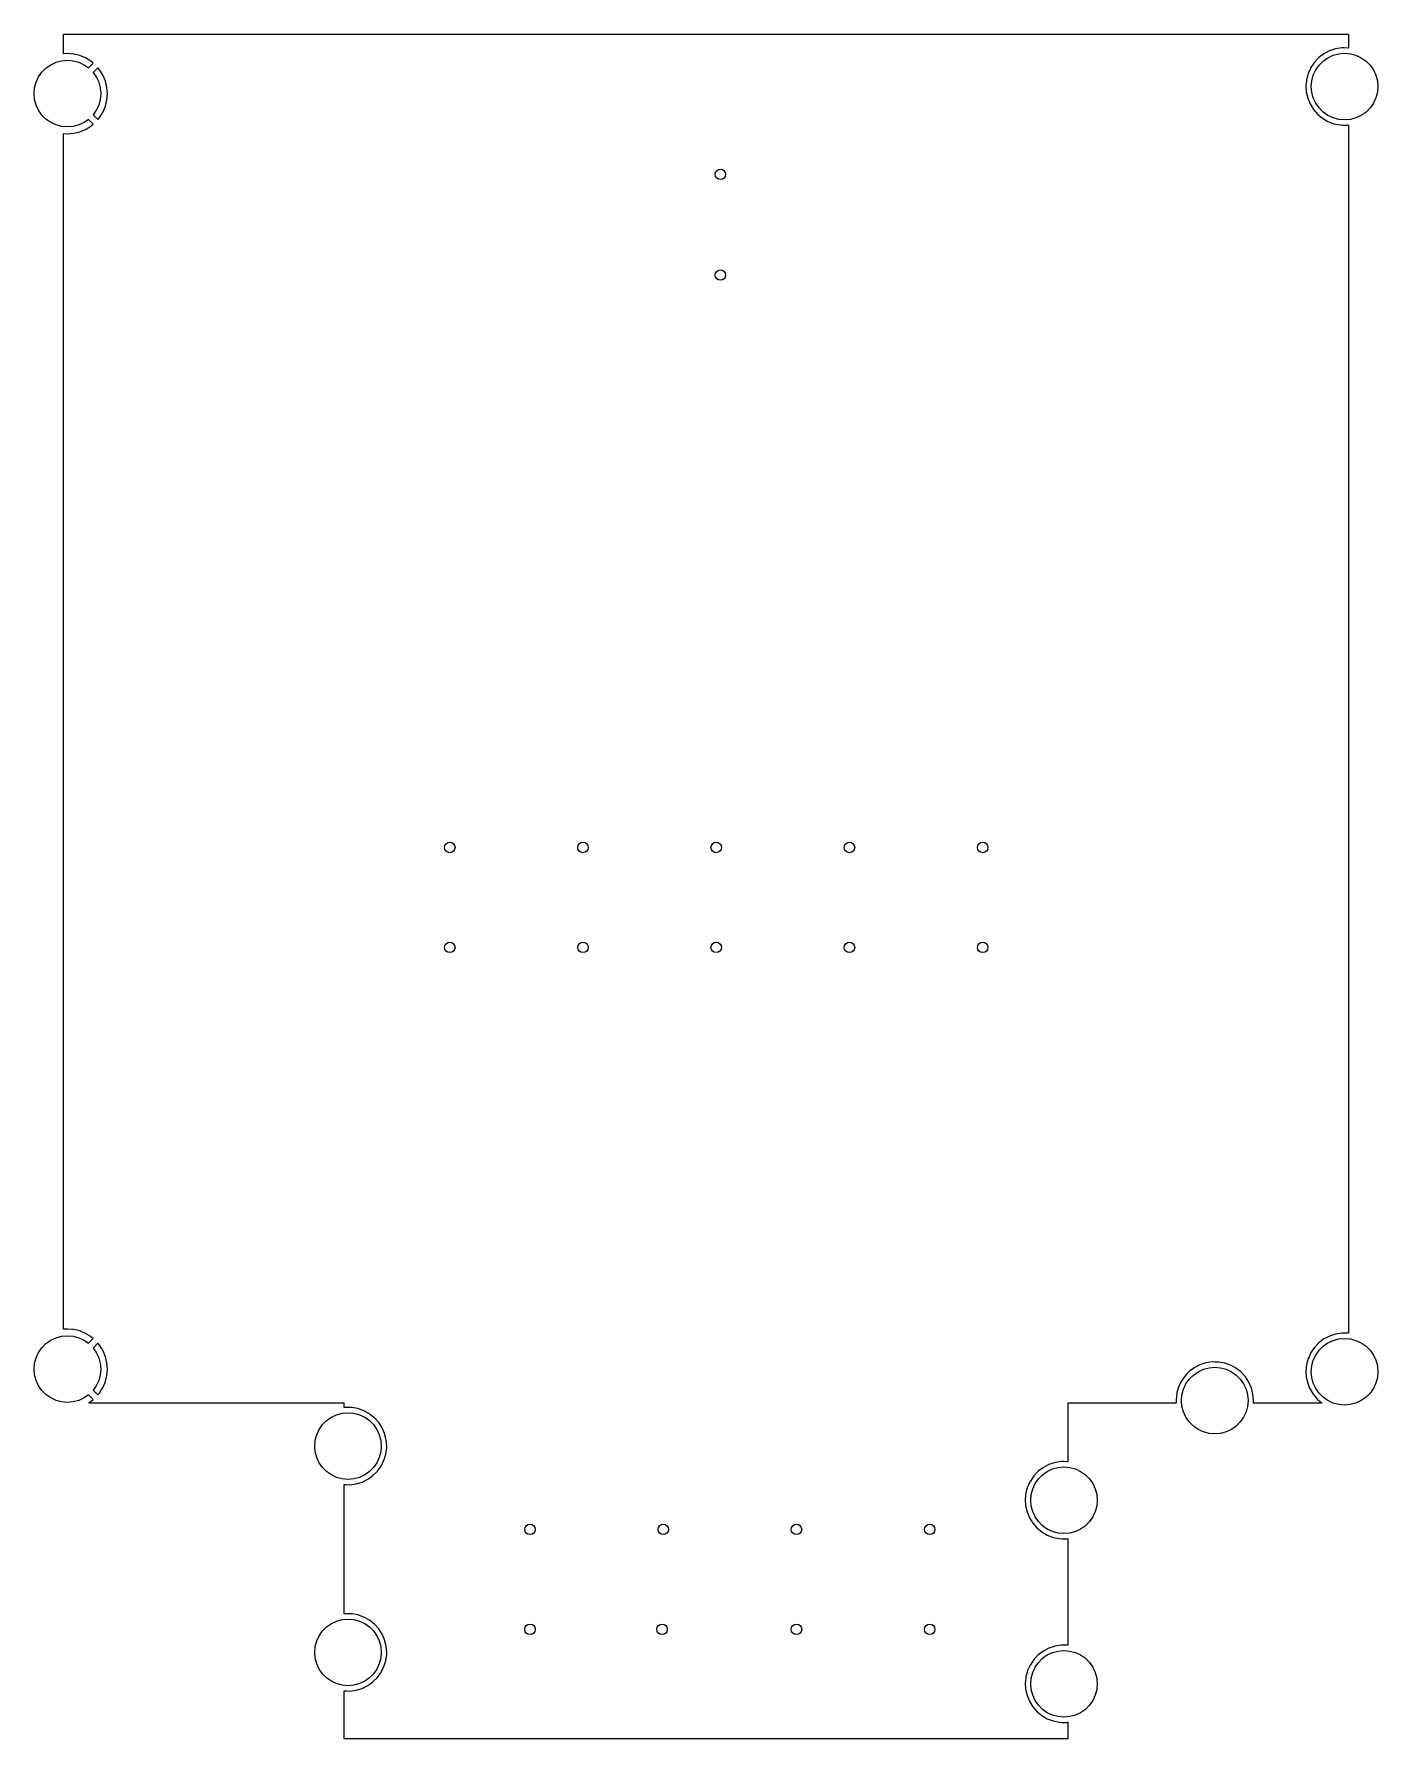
# Model space of a CAD drawing. Extents: x 4.69 to 7.71, y -8.34 to 1.26.
# Drawn here: x 5.688 to 7.706, y -8.344 to -5.785 of the extents above.
import ezdxf

# ---------------------------------------------------------------- set-up
doc = ezdxf.new("R2010")
doc.units = 0
doc.header["$MEASUREMENT"] = 0
doc.layers.add('BLACK', color=7, linetype='CONTINUOUS')

msp = doc.modelspace()

# ---------------------------------------------------------------- linework, layer by layer
at = {"layer": 'BLACK', "linetype": 'CONTINUOUS'}
for p, q in [((5.7323, -5.78531), (5.73244, -5.78499)), ((5.7323, -5.81398), (5.7323, -5.78531)), ((5.73244, -5.78499), (5.73276, -5.78485)), ((5.73276, -5.78485), (7.66094, -5.78485)), ((7.64205, -5.80706), (7.633, -5.81002)), ((7.65146, -5.80562), (7.64205, -5.80706)), ((7.65484, -5.80566), (7.65146, -5.80562)), ((7.66093, -5.80574), (7.65484, -5.80566)), ((7.66126, -5.8056), (7.66093, -5.80574)), ((7.66094, -5.78485), (7.66126, -5.78499)), ((7.66126, -5.78499), (7.6614, -5.78531)), ((7.6614, -5.80528), (7.66126, -5.8056)), ((7.6614, -5.78531), (7.6614, -5.80528)), ((5.70605, -5.8359), (5.71319, -5.8309)), ((5.71319, -5.8309), (5.72109, -5.82722)), ((5.72109, -5.82722), (5.72951, -5.82496)), ((5.72951, -5.82496), (5.73819, -5.8242)), ((5.7323, -5.81402), (5.7323, -5.81398)), ((5.73246, -5.81433), (5.7323, -5.81402)), ((5.7328, -5.81444), (5.73246, -5.81433)), ((5.73817, -5.81402), (5.7328, -5.81444)), ((5.73821, -5.81402), (5.73817, -5.81402)), ((5.73819, -5.8242), (5.74687, -5.82496)), ((5.74759, -5.81476), (5.73821, -5.81402)), ((5.74687, -5.82496), (5.75529, -5.82722)), ((5.74762, -5.81476), (5.74759, -5.81476)), ((5.75677, -5.81696), (5.74762, -5.81476)), ((5.75529, -5.82722), (5.76319, -5.8309)), ((5.7568, -5.81697), (5.75677, -5.81696)), ((5.7655, -5.82057), (5.7568, -5.81697)), ((5.76319, -5.8309), (5.76979, -5.83553)), ((5.76553, -5.82059), (5.7655, -5.82057)), ((5.77355, -5.8255), (5.76553, -5.82059)), ((5.76979, -5.83553), (5.77687, -5.82845)), ((5.77358, -5.82552), (5.77355, -5.8255)), ((5.77687, -5.82834), (5.77358, -5.82552)), ((5.77689, -5.82839), (5.77687, -5.82834)), ((5.77687, -5.82845), (5.77689, -5.82839)), ((7.61037, -5.82701), (7.605, -5.83488)), ((7.61603, -5.82109), (7.61037, -5.82701)), ((7.61221, -5.83857), (7.61721, -5.83143)), ((7.61693, -5.82014), (7.61603, -5.82109)), ((7.61694, -5.82013), (7.61693, -5.82014)), ((7.61693, -5.82014), (7.61693, -5.82014)), ((7.62456, -5.81441), (7.61694, -5.82013)), ((7.61721, -5.83143), (7.62337, -5.82527)), ((7.62337, -5.82527), (7.63051, -5.82027)), ((7.633, -5.81002), (7.62456, -5.81441)), ((7.63051, -5.82027), (7.63841, -5.81659)), ((7.63841, -5.81659), (7.64683, -5.81433)), ((7.64683, -5.81433), (7.65551, -5.81357)), ((7.65551, -5.81357), (7.66419, -5.81433)), ((7.66419, -5.81433), (7.67261, -5.81659)), ((7.67261, -5.81659), (7.68051, -5.82027)), ((7.68051, -5.82027), (7.68765, -5.82527)), ((7.68765, -5.82527), (7.69381, -5.83143)), ((7.69381, -5.83143), (7.69881, -5.83857)), ((5.68895, -5.86552), (5.6912, -5.8571)), ((5.6912, -5.8571), (5.69489, -5.8492)), ((5.69489, -5.8492), (5.69989, -5.84206)), ((5.69989, -5.84206), (5.70605, -5.8359)), ((5.78395, -5.83551), (5.77687, -5.8426)), ((5.77687, -5.8426), (5.78149, -5.8492)), ((5.78149, -5.8492), (5.78517, -5.8571)), ((5.784, -5.8355), (5.78395, -5.83551)), ((5.78406, -5.83553), (5.784, -5.8355)), ((5.78687, -5.83881), (5.78406, -5.83553)), ((5.78517, -5.8571), (5.78743, -5.86552)), ((5.78689, -5.83884), (5.78687, -5.83881)), ((5.79181, -5.84686), (5.78689, -5.83884)), ((5.79182, -5.84689), (5.79181, -5.84686)), ((5.79542, -5.85559), (5.79182, -5.84689)), ((5.79543, -5.85562), (5.79542, -5.85559)), ((5.79763, -5.86477), (5.79543, -5.85562)), ((7.59814, -5.85559), (7.59744, -5.86215)), ((7.59845, -5.8527), (7.59814, -5.85559)), ((7.59866, -5.85191), (7.59845, -5.85269)), ((7.59845, -5.85269), (7.59845, -5.8527)), ((7.59845, -5.8527), (7.59845, -5.8527)), ((7.60099, -5.84353), (7.59866, -5.85191)), ((7.60317, -5.83881), (7.60099, -5.84351)), ((7.60099, -5.84351), (7.60099, -5.84353)), ((7.60099, -5.84353), (7.60099, -5.84353)), ((7.60499, -5.83489), (7.60317, -5.83881)), ((7.605, -5.83488), (7.60499, -5.83489)), ((7.60499, -5.83489), (7.60499, -5.83489)), ((7.60551, -5.86357), (7.60627, -5.85489)), ((7.60627, -5.85489), (7.60853, -5.84647)), ((7.60853, -5.84647), (7.61221, -5.83857)), ((7.69881, -5.83857), (7.7025, -5.84647)), ((7.7025, -5.84647), (7.70475, -5.85489)), ((7.70475, -5.85489), (7.70551, -5.86357)), ((5.68819, -5.8742), (5.68895, -5.86552)), ((5.68895, -5.88288), (5.68819, -5.8742)), ((5.6912, -5.8913), (5.68895, -5.88288)), ((5.78743, -5.88288), (5.78517, -5.8913)), ((5.78743, -5.86552), (5.78819, -5.8742)), ((5.78819, -5.8742), (5.78743, -5.88288)), ((5.79543, -5.89278), (5.79763, -5.88363)), ((5.79763, -5.8648), (5.79763, -5.86477)), ((5.79837, -5.87418), (5.79763, -5.8648)), ((5.79763, -5.8836), (5.79837, -5.87422)), ((5.79763, -5.88363), (5.79763, -5.8836)), ((5.79837, -5.87422), (5.79837, -5.87418)), ((7.59744, -5.86215), (7.59799, -5.87166)), ((7.59799, -5.87166), (7.60008, -5.88094)), ((7.60008, -5.88094), (7.60366, -5.88976)), ((7.60627, -5.87225), (7.60551, -5.86357)), ((7.60853, -5.88067), (7.60627, -5.87225)), ((7.61221, -5.88857), (7.60853, -5.88067)), ((7.7025, -5.88067), (7.69881, -5.88857)), ((7.70475, -5.87225), (7.7025, -5.88067)), ((7.70551, -5.86357), (7.70475, -5.87225)), ((5.69489, -5.8992), (5.6912, -5.8913)), ((5.69989, -5.90634), (5.69489, -5.8992)), ((5.70605, -5.9125), (5.69989, -5.90634)), ((5.78149, -5.8992), (5.77687, -5.90581)), ((5.77687, -5.90581), (5.78394, -5.91288)), ((5.78517, -5.8913), (5.78149, -5.8992)), ((5.78405, -5.91289), (5.78687, -5.90959)), ((5.78687, -5.90959), (5.78689, -5.90956)), ((5.78689, -5.90956), (5.79181, -5.90154)), ((5.79181, -5.90154), (5.79182, -5.90151)), ((5.79182, -5.90151), (5.79542, -5.89282)), ((5.79542, -5.89282), (5.79543, -5.89278)), ((7.60366, -5.88976), (7.60863, -5.89788)), ((7.60863, -5.89788), (7.61487, -5.90508)), ((7.61721, -5.89571), (7.61221, -5.88857)), ((7.61487, -5.90508), (7.62219, -5.91116)), ((7.62337, -5.90187), (7.61721, -5.89571)), ((7.62219, -5.91116), (7.63041, -5.91596)), ((7.63051, -5.90687), (7.62337, -5.90187)), ((7.63841, -5.91056), (7.63051, -5.90687)), ((7.64683, -5.91281), (7.63841, -5.91056)), ((7.67261, -5.91056), (7.66419, -5.91281)), ((7.68051, -5.90687), (7.67261, -5.91056)), ((7.68765, -5.90187), (7.68051, -5.90687)), ((7.69381, -5.89571), (7.68765, -5.90187)), ((7.69881, -5.88857), (7.69381, -5.89571)), ((5.71319, -5.9175), (5.70605, -5.9125)), ((5.72109, -5.92119), (5.71319, -5.9175)), ((5.72951, -5.92344), (5.72109, -5.92119)), ((5.73819, -5.9242), (5.72951, -5.92344)), ((5.7323, -5.93442), (5.73244, -5.9341)), ((5.7323, -7.72855), (5.7323, -5.93442)), ((5.73244, -5.9341), (5.73276, -5.93396)), ((5.73276, -5.93396), (5.7328, -5.93396)), ((5.7328, -5.93396), (5.73817, -5.93439)), ((5.73817, -5.93439), (5.73821, -5.93439)), ((5.74687, -5.92344), (5.73819, -5.9242)), ((5.73821, -5.93439), (5.74759, -5.93365)), ((5.75529, -5.92119), (5.74687, -5.92344)), ((5.74759, -5.93365), (5.74762, -5.93364)), ((5.74762, -5.93364), (5.75677, -5.93145)), ((5.76319, -5.9175), (5.75529, -5.92119)), ((5.75677, -5.93145), (5.7568, -5.93143)), ((5.7568, -5.93143), (5.7655, -5.92783)), ((5.76979, -5.91288), (5.76319, -5.9175)), ((5.7655, -5.92783), (5.76553, -5.92782)), ((5.76553, -5.92782), (5.77355, -5.9229)), ((5.77688, -5.91996), (5.76979, -5.91288)), ((5.77355, -5.9229), (5.77358, -5.92288)), ((5.77358, -5.92288), (5.77686, -5.92008)), ((5.77686, -5.92008), (5.77689, -5.92001)), ((5.77689, -5.92001), (5.77688, -5.91996)), ((5.78394, -5.91288), (5.784, -5.91291)), ((5.784, -5.91291), (5.78405, -5.91289)), ((7.63041, -5.91596), (7.6393, -5.91936)), ((7.6393, -5.91936), (7.64863, -5.92125)), ((7.65551, -5.91357), (7.64683, -5.91281)), ((7.64863, -5.92125), (7.64865, -5.92126)), ((7.64865, -5.92126), (7.64865, -5.92126)), ((7.64865, -5.92126), (7.65279, -5.92141)), ((7.65279, -5.92141), (7.65815, -5.9216)), ((7.66419, -5.91281), (7.65551, -5.91357)), ((7.65815, -5.9216), (7.65817, -5.9216)), ((7.65817, -5.9216), (7.6596, -5.92142)), ((7.65817, -5.9216), (7.65817, -5.9216)), ((7.6596, -5.92142), (7.66088, -5.92125)), ((7.66088, -5.92125), (7.66122, -5.92135)), ((7.66122, -5.92135), (7.66139, -5.92165)), ((7.66139, -5.92165), (7.6614, -5.92171)), ((7.6614, -5.92171), (7.6614, -7.73441)), ((5.69989, -7.75663), (5.70605, -7.75047)), ((5.70605, -7.75047), (5.71319, -7.74547)), ((5.71319, -7.74547), (5.72109, -7.74178)), ((5.72109, -7.74178), (5.72951, -7.73953)), ((5.72951, -7.73953), (5.73819, -7.73877)), ((5.7323, -7.72858), (5.7323, -7.72855)), ((5.73246, -7.7289), (5.7323, -7.72858)), ((5.7328, -7.72901), (5.73246, -7.7289)), ((5.73817, -7.72858), (5.7328, -7.72901)), ((5.73821, -7.72858), (5.73817, -7.72858)), ((5.73819, -7.73877), (5.74687, -7.73953)), ((5.74759, -7.72932), (5.73821, -7.72858)), ((5.74687, -7.73953), (5.75529, -7.74178)), ((5.74762, -7.72933), (5.74759, -7.72932)), ((5.75677, -7.73152), (5.74762, -7.72933)), ((5.75529, -7.74178), (5.76319, -7.74547)), ((5.7568, -7.73154), (5.75677, -7.73152)), ((5.7655, -7.73514), (5.7568, -7.73154)), ((5.76319, -7.74547), (5.76979, -7.75009)), ((5.76553, -7.73515), (5.7655, -7.73514)), ((5.77355, -7.74007), (5.76553, -7.73515)), ((5.76979, -7.75009), (5.77687, -7.74302)), ((5.77358, -7.74009), (5.77355, -7.74007)), ((5.77687, -7.7429), (5.77358, -7.74009)), ((5.77689, -7.74295), (5.77687, -7.7429)), ((5.77687, -7.74302), (5.77689, -7.74295)), ((5.78395, -7.75008), (5.77687, -7.75716)), ((5.784, -7.75006), (5.78395, -7.75008)), ((5.78406, -7.75009), (5.784, -7.75006)), ((5.78687, -7.75338), (5.78406, -7.75009)), ((5.78689, -7.75341), (5.78687, -7.75338)), ((5.79181, -7.76143), (5.78689, -7.75341)), ((7.61603, -7.75022), (7.61037, -7.75615)), ((7.61693, -7.74928), (7.61603, -7.75022)), ((7.61694, -7.74926), (7.61693, -7.74928)), ((7.61693, -7.74928), (7.61693, -7.74928)), ((7.62456, -7.74355), (7.61694, -7.74926)), ((7.62337, -7.7544), (7.63051, -7.7494)), ((7.62579, -7.7429), (7.62456, -7.74355)), ((7.62759, -7.74197), (7.62579, -7.7429)), ((7.633, -7.73915), (7.62759, -7.74197)), ((7.63051, -7.7494), (7.63841, -7.74572)), ((7.64205, -7.73619), (7.633, -7.73915)), ((7.63841, -7.74572), (7.64683, -7.74346)), ((7.65146, -7.73475), (7.64205, -7.73619)), ((7.64683, -7.74346), (7.65551, -7.74271)), ((7.65484, -7.7348), (7.65146, -7.73475)), ((7.66093, -7.73487), (7.65484, -7.7348)), ((7.65551, -7.74271), (7.66419, -7.74346)), ((7.66126, -7.73474), (7.66093, -7.73487)), ((7.6614, -7.73441), (7.66126, -7.73474)), ((7.66419, -7.74346), (7.67261, -7.74572)), ((7.67261, -7.74572), (7.68051, -7.7494)), ((7.68051, -7.7494), (7.68765, -7.7544)), ((5.68895, -7.78009), (5.6912, -7.77167)), ((5.6912, -7.77167), (5.69489, -7.76377)), ((5.69489, -7.76377), (5.69989, -7.75663)), ((5.77687, -7.75716), (5.78149, -7.76377)), ((5.78149, -7.76377), (5.78517, -7.77167)), ((5.78517, -7.77167), (5.78743, -7.78009)), ((5.79182, -7.76146), (5.79181, -7.76143)), ((5.79542, -7.77015), (5.79182, -7.76146)), ((5.79543, -7.77019), (5.79542, -7.77015)), ((5.79763, -7.77934), (5.79543, -7.77019)), ((5.79763, -7.77937), (5.79763, -7.77934)), ((5.79837, -7.78875), (5.79763, -7.77937)), ((7.45658, -7.77806), (7.44717, -7.7795)), ((7.461, -7.77812), (7.45658, -7.77806)), ((7.46608, -7.77818), (7.461, -7.77812)), ((7.4661, -7.77818), (7.46608, -7.77818)), ((7.46608, -7.77818), (7.46608, -7.77818)), ((7.46612, -7.77818), (7.4661, -7.77818)), ((7.47545, -7.77984), (7.46612, -7.77818)), ((7.60099, -7.77266), (7.599, -7.77984)), ((7.60213, -7.77019), (7.60099, -7.77265)), ((7.60099, -7.77265), (7.60099, -7.77266)), ((7.60099, -7.77266), (7.60099, -7.77266)), ((7.60499, -7.76403), (7.60213, -7.77019)), ((7.605, -7.76401), (7.60499, -7.76403)), ((7.60499, -7.76403), (7.60499, -7.76403)), ((7.61037, -7.75615), (7.605, -7.76401)), ((7.60627, -7.78402), (7.60853, -7.7756)), ((7.60853, -7.7756), (7.61221, -7.76771)), ((7.61221, -7.76771), (7.61721, -7.76057)), ((7.61721, -7.76057), (7.62337, -7.7544)), ((7.68765, -7.7544), (7.69381, -7.76057)), ((7.69381, -7.76057), (7.69881, -7.76771)), ((7.69881, -7.76771), (7.7025, -7.7756)), ((7.7025, -7.7756), (7.70475, -7.78402)), ((5.68819, -7.78877), (5.68895, -7.78009)), ((5.68895, -7.79745), (5.68819, -7.78877)), ((5.6912, -7.80587), (5.68895, -7.79745)), ((5.78743, -7.79745), (5.78517, -7.80587)), ((5.78743, -7.78009), (5.78819, -7.78877)), ((5.78819, -7.78877), (5.78743, -7.79745)), ((5.79543, -7.80735), (5.79763, -7.7982)), ((5.79763, -7.79817), (5.79837, -7.78879)), ((5.79763, -7.7982), (5.79763, -7.79817)), ((5.79837, -7.78879), (5.79837, -7.78875)), ((7.41548, -7.79945), (7.41012, -7.80732)), ((7.41922, -7.79554), (7.41548, -7.79945)), ((7.41733, -7.81101), (7.42233, -7.80387)), ((7.42205, -7.79258), (7.41922, -7.79554)), ((7.42206, -7.79257), (7.42205, -7.79258)), ((7.42205, -7.79258), (7.42205, -7.79258)), ((7.42967, -7.78686), (7.42206, -7.79257)), ((7.42233, -7.80387), (7.42849, -7.79771)), ((7.42849, -7.79771), (7.43563, -7.79271)), ((7.43812, -7.78246), (7.42967, -7.78686)), ((7.43563, -7.79271), (7.44353, -7.78903)), ((7.44717, -7.7795), (7.43812, -7.78246)), ((7.44353, -7.78903), (7.45195, -7.78677)), ((7.45195, -7.78677), (7.46063, -7.78601)), ((7.46063, -7.78601), (7.46931, -7.78677)), ((7.46931, -7.78677), (7.47773, -7.78903)), ((7.47547, -7.77985), (7.47545, -7.77984)), ((7.47545, -7.77984), (7.47545, -7.77984)), ((7.47549, -7.77985), (7.47547, -7.77985)), ((7.48443, -7.78302), (7.47549, -7.77985)), ((7.47549, -7.77985), (7.47549, -7.77985)), ((7.47773, -7.78903), (7.48563, -7.79271)), ((7.48444, -7.78303), (7.48443, -7.78302)), ((7.48443, -7.78302), (7.48443, -7.78302)), ((7.48446, -7.78303), (7.48444, -7.78303)), ((7.49276, -7.78762), (7.48446, -7.78303)), ((7.48446, -7.78303), (7.48446, -7.78303)), ((7.48563, -7.79271), (7.49277, -7.79771)), ((7.49278, -7.78763), (7.49276, -7.78762)), ((7.49276, -7.78762), (7.49276, -7.78762)), ((7.49277, -7.79771), (7.49893, -7.80387)), ((7.49431, -7.78883), (7.49278, -7.78763)), ((7.49904, -7.79257), (7.49431, -7.78883)), ((7.49893, -7.80387), (7.50393, -7.81101)), ((7.50025, -7.79353), (7.49904, -7.79257)), ((7.50666, -7.80057), (7.50025, -7.79353)), ((7.51183, -7.80856), (7.50666, -7.80057)), ((7.59791, -7.78685), (7.59744, -7.79129)), ((7.59744, -7.79129), (7.59799, -7.80079)), ((7.59845, -7.78184), (7.59791, -7.78685)), ((7.59799, -7.80079), (7.60008, -7.81008)), ((7.599, -7.77984), (7.59845, -7.78182)), ((7.59845, -7.78182), (7.59845, -7.78184)), ((7.59845, -7.78184), (7.59845, -7.78184)), ((7.60551, -7.79271), (7.60627, -7.78402)), ((7.60627, -7.80139), (7.60551, -7.79271)), ((7.60853, -7.80981), (7.60627, -7.80139)), ((7.70475, -7.80139), (7.7025, -7.80981)), ((7.70475, -7.78402), (7.70551, -7.79271)), ((7.70551, -7.79271), (7.70475, -7.80139)), ((5.69489, -7.81377), (5.6912, -7.80587)), ((5.69989, -7.82091), (5.69489, -7.81377)), ((5.70605, -7.82707), (5.69989, -7.82091)), ((5.71319, -7.83207), (5.70605, -7.82707)), ((5.76979, -7.82744), (5.76319, -7.83207)), ((5.77688, -7.83453), (5.76979, -7.82744)), ((5.78149, -7.81377), (5.77687, -7.82037)), ((5.77687, -7.82037), (5.78394, -7.82745)), ((5.78517, -7.80587), (5.78149, -7.81377)), ((5.78394, -7.82745), (5.784, -7.82747)), ((5.784, -7.82747), (5.78405, -7.82745)), ((5.78405, -7.82745), (5.78687, -7.82416)), ((5.78687, -7.82416), (5.78689, -7.82413)), ((5.78689, -7.82413), (5.79181, -7.81611)), ((5.79181, -7.81611), (5.79182, -7.81608)), ((5.79182, -7.81608), (5.79542, -7.80738)), ((5.79542, -7.80738), (5.79543, -7.80735)), ((7.40301, -7.83036), (7.40256, -7.83459)), ((7.40356, -7.82515), (7.40301, -7.83036)), ((7.40357, -7.82513), (7.40356, -7.82515)), ((7.40356, -7.82515), (7.40356, -7.82515)), ((7.40384, -7.82413), (7.40357, -7.82513)), ((7.40611, -7.81597), (7.40384, -7.82413)), ((7.40883, -7.8101), (7.40611, -7.81595)), ((7.40611, -7.81595), (7.40611, -7.81597)), ((7.40611, -7.81597), (7.40611, -7.81597)), ((7.41011, -7.80734), (7.40883, -7.8101)), ((7.41012, -7.80732), (7.41011, -7.80734)), ((7.41011, -7.80734), (7.41011, -7.80734)), ((7.41063, -7.83601), (7.41139, -7.82733)), ((7.41139, -7.82733), (7.41365, -7.81891)), ((7.41365, -7.81891), (7.41733, -7.81101)), ((7.50393, -7.81101), (7.50761, -7.81891)), ((7.50761, -7.81891), (7.50987, -7.82733)), ((7.50987, -7.82733), (7.51063, -7.83601)), ((7.51562, -7.81729), (7.51183, -7.80856)), ((7.51794, -7.82652), (7.51562, -7.81729)), ((7.51872, -7.83601), (7.51794, -7.82652)), ((7.60008, -7.81008), (7.60009, -7.8101)), ((7.60009, -7.8101), (7.60009, -7.8101)), ((7.60009, -7.8101), (7.603, -7.81727)), ((7.603, -7.81727), (7.60366, -7.8189)), ((7.60366, -7.8189), (7.60367, -7.81891)), ((7.60367, -7.81891), (7.60832, -7.82651)), ((7.60832, -7.82651), (7.60863, -7.82701)), ((7.61221, -7.81771), (7.60853, -7.80981)), ((7.60863, -7.82701), (7.61487, -7.83421)), ((7.61721, -7.82484), (7.61221, -7.81771)), ((7.62337, -7.83101), (7.61721, -7.82484)), ((7.69381, -7.82484), (7.68765, -7.83101)), ((7.69881, -7.81771), (7.69381, -7.82484)), ((7.7025, -7.80981), (7.69881, -7.81771)), ((5.72109, -7.83575), (5.71319, -7.83207)), ((5.72951, -7.83801), (5.72109, -7.83575)), ((5.73819, -7.83877), (5.72951, -7.83801)), ((5.74687, -7.83801), (5.73819, -7.83877)), ((5.75529, -7.83575), (5.74687, -7.83801)), ((5.76319, -7.83207), (5.75529, -7.83575)), ((5.77071, -7.83947), (5.77084, -7.83914)), ((5.77084, -7.83979), (5.77071, -7.83947)), ((5.77084, -7.83914), (5.77093, -7.83908)), ((5.77117, -7.83993), (5.77084, -7.83979)), ((5.77093, -7.83908), (5.77355, -7.83747)), ((6.15354, -7.83993), (5.77117, -7.83993)), ((5.77355, -7.83747), (5.77358, -7.83745)), ((5.77358, -7.83745), (5.77686, -7.83464)), ((5.77686, -7.83464), (5.77689, -7.83458)), ((5.77689, -7.83458), (5.77688, -7.83453)), ((6.14235, -7.85733), (6.15077, -7.85508)), ((6.15077, -7.85508), (6.15945, -7.85432)), ((6.15355, -7.83993), (6.15354, -7.83993)), ((6.15354, -7.83993), (6.15354, -7.83993)), ((6.15356, -7.83993), (6.15355, -7.83993)), ((6.15356, -7.83995), (6.15356, -7.83993)), ((6.15356, -7.84611), (6.15356, -7.83995)), ((6.15356, -7.83995), (6.15356, -7.83995)), ((6.15357, -7.84618), (6.15356, -7.84611)), ((6.15375, -7.84648), (6.15357, -7.84618)), ((6.15409, -7.84657), (6.15375, -7.84648)), ((6.15464, -7.84648), (6.15409, -7.84657)), ((6.15538, -7.84637), (6.15464, -7.84648)), ((6.1554, -7.84637), (6.15538, -7.84637)), ((6.15538, -7.84637), (6.15538, -7.84637)), ((6.15982, -7.84642), (6.1554, -7.84637)), ((6.15945, -7.85432), (6.16813, -7.85508)), ((6.1649, -7.84648), (6.15982, -7.84642)), ((6.16492, -7.84649), (6.1649, -7.84648)), ((6.1649, -7.84648), (6.1649, -7.84648)), ((6.16493, -7.84649), (6.16492, -7.84649)), ((6.17427, -7.84815), (6.16493, -7.84649)), ((6.16813, -7.85508), (6.17655, -7.85733)), ((6.17429, -7.84815), (6.17427, -7.84815)), ((6.17427, -7.84815), (6.17427, -7.84815)), ((6.17431, -7.84816), (6.17429, -7.84815)), ((6.18324, -7.85133), (6.17431, -7.84816)), ((6.17431, -7.84816), (6.17431, -7.84816)), ((6.18326, -7.85133), (6.18324, -7.85133)), ((6.18324, -7.85133), (6.18324, -7.85133)), ((6.18328, -7.85134), (6.18326, -7.85133)), ((6.19158, -7.85592), (6.18328, -7.85134)), ((6.18328, -7.85134), (6.18328, -7.85134)), ((6.1916, -7.85593), (6.19158, -7.85592)), ((6.19158, -7.85592), (6.19158, -7.85592)), ((6.19345, -7.8574), (6.1916, -7.85593)), ((7.24015, -7.83993), (7.24014, -7.83993)), ((7.24014, -7.83993), (7.24014, -7.83995)), ((7.24014, -7.83995), (7.24014, -7.83995)), ((7.24014, -7.83995), (7.24014, -7.92732)), ((7.24016, -7.83993), (7.24015, -7.83993)), ((7.40237, -7.83993), (7.24016, -7.83993)), ((7.24016, -7.83993), (7.24016, -7.83993)), ((7.40272, -7.83978), (7.40237, -7.83993)), ((7.40256, -7.83459), (7.40283, -7.83943)), ((7.40283, -7.83944), (7.40272, -7.83978)), ((7.40283, -7.83943), (7.40283, -7.83944)), ((7.41139, -7.84469), (7.41063, -7.83601)), ((7.41365, -7.85311), (7.41139, -7.84469)), ((7.41733, -7.86101), (7.41365, -7.85311)), ((7.50761, -7.85311), (7.50393, -7.86101)), ((7.50987, -7.84469), (7.50761, -7.85311)), ((7.51063, -7.83601), (7.50987, -7.84469)), ((7.51858, -7.83941), (7.51865, -7.83885)), ((7.51858, -7.83947), (7.51858, -7.83941)), ((7.51871, -7.83979), (7.51858, -7.83947)), ((7.51865, -7.83885), (7.51872, -7.83601)), ((7.51904, -7.83993), (7.51871, -7.83979)), ((7.62048, -7.83993), (7.51904, -7.83993)), ((7.61487, -7.83421), (7.61488, -7.83422)), ((7.61488, -7.83422), (7.61488, -7.83422)), ((7.61488, -7.83422), (7.62077, -7.83911)), ((7.62052, -7.83993), (7.62048, -7.83993)), ((7.62083, -7.83976), (7.62052, -7.83993)), ((7.62077, -7.83911), (7.62094, -7.83943)), ((7.62094, -7.83943), (7.62083, -7.83976)), ((7.63051, -7.83601), (7.62337, -7.83101)), ((7.63841, -7.83969), (7.63051, -7.83601)), ((7.64683, -7.84195), (7.63841, -7.83969)), ((7.65551, -7.84271), (7.64683, -7.84195)), ((7.66419, -7.84195), (7.65551, -7.84271)), ((7.67261, -7.83969), (7.66419, -7.84195)), ((7.68051, -7.83601), (7.67261, -7.83969)), ((7.68765, -7.83101), (7.68051, -7.83601)), ((6.11246, -7.88722), (6.11615, -7.87932)), ((6.11615, -7.87932), (6.12115, -7.87218)), ((6.12115, -7.87218), (6.12731, -7.86602)), ((6.12731, -7.86602), (6.13445, -7.86102)), ((6.13445, -7.86102), (6.14235, -7.85733)), ((6.17655, -7.85733), (6.18445, -7.86102)), ((6.18445, -7.86102), (6.19159, -7.86602)), ((6.19159, -7.86602), (6.19775, -7.87218)), ((6.19786, -7.86088), (6.19345, -7.8574)), ((6.19775, -7.87218), (6.20275, -7.87932)), ((6.19907, -7.86183), (6.19786, -7.86088)), ((6.20547, -7.86887), (6.19907, -7.86183)), ((6.20275, -7.87932), (6.20643, -7.88722)), ((6.21065, -7.87687), (6.20547, -7.86887)), ((6.21444, -7.8856), (6.21065, -7.87687)), ((7.42233, -7.86815), (7.41733, -7.86101)), ((7.42849, -7.87431), (7.42233, -7.86815)), ((7.43563, -7.87931), (7.42849, -7.87431)), ((7.44353, -7.883), (7.43563, -7.87931)), ((7.48563, -7.87931), (7.47773, -7.883)), ((7.49277, -7.87431), (7.48563, -7.87931)), ((7.49893, -7.86815), (7.49277, -7.87431)), ((7.50393, -7.86101), (7.49893, -7.86815)), ((6.10945, -7.90432), (6.11021, -7.89564)), ((6.11021, -7.913), (6.10945, -7.90432)), ((6.11021, -7.89564), (6.11246, -7.88722)), ((6.20643, -7.88722), (6.20869, -7.89564)), ((6.20869, -7.89564), (6.20945, -7.90432)), ((6.20945, -7.90432), (6.20869, -7.913)), ((6.21445, -7.88562), (6.21444, -7.8856)), ((6.21626, -7.89284), (6.21445, -7.88562)), ((6.21623, -7.9166), (6.21747, -7.90716)), ((6.21676, -7.89483), (6.21626, -7.89284)), ((6.21754, -7.90432), (6.21676, -7.89483)), ((6.21747, -7.90716), (6.21754, -7.90432)), ((7.45195, -7.88525), (7.44353, -7.883)), ((7.46063, -7.88601), (7.45195, -7.88525)), ((7.46931, -7.88525), (7.46063, -7.88601)), ((7.47773, -7.883), (7.46931, -7.88525)), ((6.11246, -7.92142), (6.11021, -7.913)), ((6.11615, -7.92932), (6.11246, -7.92142)), ((6.12115, -7.93646), (6.11615, -7.92932)), ((6.20275, -7.92932), (6.19775, -7.93646)), ((6.20643, -7.92142), (6.20275, -7.92932)), ((6.20869, -7.913), (6.20643, -7.92142)), ((6.20924, -7.93424), (6.21346, -7.9257)), ((6.21346, -7.9257), (6.21468, -7.92169)), ((6.21468, -7.92169), (6.21622, -7.91661)), ((6.21622, -7.91661), (6.21623, -7.9166)), ((7.21174, -7.93207), (7.2033, -7.93646)), ((7.22079, -7.92911), (7.21174, -7.93207)), ((7.2302, -7.92767), (7.22079, -7.92911)), ((7.23358, -7.92771), (7.2302, -7.92767)), ((7.23967, -7.92778), (7.23358, -7.92771)), ((7.24, -7.92765), (7.23967, -7.92778)), ((7.24014, -7.92732), (7.24, -7.92765)), ((6.12731, -7.94262), (6.12115, -7.93646)), ((6.13445, -7.94762), (6.12731, -7.94262)), ((6.14235, -7.9513), (6.13445, -7.94762)), ((6.15077, -7.95356), (6.14235, -7.9513)), ((6.15945, -7.95432), (6.15077, -7.95356)), ((6.16813, -7.95356), (6.15945, -7.95432)), ((6.17655, -7.9513), (6.16813, -7.95356)), ((6.17153, -7.96114), (6.18065, -7.95841)), ((6.18445, -7.94762), (6.17655, -7.9513)), ((6.18065, -7.95841), (6.18919, -7.95422)), ((6.19159, -7.94262), (6.18445, -7.94762)), ((6.18919, -7.95422), (6.19244, -7.95191)), ((6.19775, -7.93646), (6.19159, -7.94262)), ((6.19244, -7.95191), (6.19693, -7.9487)), ((6.19693, -7.9487), (6.19694, -7.94869)), ((6.19693, -7.9487), (6.19693, -7.9487)), ((6.19694, -7.94869), (6.20252, -7.94313)), ((6.20252, -7.94313), (6.20367, -7.94198)), ((6.20367, -7.94198), (6.20369, -7.94197)), ((6.20367, -7.94198), (6.20367, -7.94198)), ((6.20369, -7.94197), (6.20924, -7.93424)), ((7.18373, -7.95694), (7.18122, -7.96235)), ((7.18374, -7.95692), (7.18373, -7.95694)), ((7.18373, -7.95694), (7.18373, -7.95694)), ((7.18911, -7.94906), (7.18374, -7.95692)), ((7.19568, -7.94218), (7.18911, -7.94906)), ((7.19095, -7.96062), (7.19595, -7.95348)), ((7.2033, -7.93646), (7.19568, -7.94218)), ((7.19595, -7.95348), (7.20211, -7.94732)), ((7.20211, -7.94732), (7.20925, -7.94232)), ((7.20925, -7.94232), (7.21715, -7.93863)), ((7.21715, -7.93863), (7.22557, -7.93638)), ((7.22557, -7.93638), (7.23425, -7.93562)), ((7.23425, -7.93562), (7.24293, -7.93638)), ((7.24293, -7.93638), (7.25135, -7.93863)), ((7.25135, -7.93863), (7.25925, -7.94232)), ((7.25925, -7.94232), (7.26639, -7.94732)), ((7.26639, -7.94732), (7.27255, -7.95348)), ((7.27255, -7.95348), (7.27755, -7.96062)), ((6.15356, -7.96252), (6.1537, -7.96219)), ((6.15356, -8.15576), (6.15356, -7.96252)), ((6.1537, -7.96219), (6.15404, -7.96206)), ((6.15404, -7.96206), (6.1572, -7.96217)), ((6.1572, -7.96217), (6.16208, -7.96235)), ((6.16208, -7.96235), (6.1621, -7.96235)), ((6.1621, -7.96235), (6.17151, -7.96114)), ((6.1621, -7.96235), (6.1621, -7.96235)), ((6.17151, -7.96114), (6.17151, -7.96114)), ((6.17151, -7.96114), (6.17153, -7.96114)), ((7.17719, -7.97475), (7.17618, -7.98418)), ((7.17973, -7.96556), (7.17719, -7.97473)), ((7.17719, -7.97473), (7.17719, -7.97475)), ((7.17719, -7.97475), (7.17719, -7.97475)), ((7.18122, -7.96235), (7.17973, -7.96556)), ((7.18425, -7.98562), (7.18501, -7.97694)), ((7.18501, -7.97694), (7.18727, -7.96852)), ((7.18727, -7.96852), (7.19095, -7.96062)), ((7.27755, -7.96062), (7.28124, -7.96852)), ((7.28124, -7.96852), (7.28349, -7.97694)), ((7.28349, -7.97694), (7.28425, -7.98562)), ((7.17618, -7.98418), (7.17618, -7.9842)), ((7.17618, -7.9842), (7.17673, -7.9937)), ((7.17673, -7.9937), (7.17882, -8.00299)), ((7.17882, -8.00299), (7.1824, -8.01181)), ((7.18501, -7.9943), (7.18425, -7.98562)), ((7.18727, -8.00272), (7.18501, -7.9943)), ((7.19095, -8.01062), (7.18727, -8.00272)), ((7.28124, -8.00272), (7.27755, -8.01062)), ((7.28349, -7.9943), (7.28124, -8.00272)), ((7.28425, -7.98562), (7.28349, -7.9943)), ((7.1824, -8.01181), (7.18737, -8.01993)), ((7.18737, -8.01993), (7.19361, -8.02712)), ((7.19595, -8.01776), (7.19095, -8.01062)), ((7.19361, -8.02712), (7.20093, -8.03321)), ((7.20211, -8.02392), (7.19595, -8.01776)), ((7.20093, -8.03321), (7.20915, -8.03801)), ((7.20925, -8.02892), (7.20211, -8.02392)), ((7.21715, -8.0326), (7.20925, -8.02892)), ((7.22557, -8.03486), (7.21715, -8.0326)), ((7.23425, -8.03562), (7.22557, -8.03486)), ((7.24293, -8.03486), (7.23425, -8.03562)), ((7.25135, -8.0326), (7.24293, -8.03486)), ((7.25925, -8.02892), (7.25135, -8.0326)), ((7.26639, -8.02392), (7.25925, -8.02892)), ((7.27255, -8.01776), (7.26639, -8.02392)), ((7.27755, -8.01062), (7.27255, -8.01776)), ((7.20915, -8.03801), (7.21804, -8.0414)), ((7.21804, -8.0414), (7.22737, -8.0433)), ((7.22737, -8.0433), (7.22739, -8.0433)), ((7.22739, -8.0433), (7.22739, -8.0433)), ((7.22739, -8.0433), (7.23153, -8.04345)), ((7.23153, -8.04345), (7.23689, -8.04365)), ((7.23689, -8.04365), (7.23691, -8.04365)), ((7.23691, -8.04365), (7.23834, -8.04346)), ((7.23691, -8.04365), (7.23691, -8.04365)), ((7.23834, -8.04346), (7.23962, -8.0433)), ((7.23962, -8.0433), (7.23996, -8.04339)), ((7.23996, -8.04339), (7.24013, -8.0437)), ((7.24013, -8.0437), (7.24014, -8.04376)), ((7.24014, -8.04376), (7.24014, -8.20291)), ((6.15357, -8.15583), (6.15356, -8.15576)), ((6.15375, -8.15613), (6.15357, -8.15583)), ((6.15409, -8.15621), (6.15375, -8.15613)), ((6.15464, -8.15613), (6.15409, -8.15621)), ((6.15538, -8.15602), (6.15464, -8.15613)), ((6.1554, -8.15601), (6.15538, -8.15602)), ((6.15538, -8.15602), (6.15538, -8.15602)), ((6.15982, -8.15607), (6.1554, -8.15601)), ((6.1649, -8.15613), (6.15982, -8.15607)), ((6.16492, -8.15613), (6.1649, -8.15613)), ((6.1649, -8.15613), (6.1649, -8.15613)), ((6.16493, -8.15613), (6.16492, -8.15613)), ((6.17427, -8.1578), (6.16493, -8.15613)), ((6.17429, -8.1578), (6.17427, -8.1578)), ((6.17427, -8.1578), (6.17427, -8.1578)), ((6.17431, -8.15781), (6.17429, -8.1578)), ((6.18324, -8.16097), (6.17431, -8.15781)), ((6.17431, -8.15781), (6.17431, -8.15781)), ((6.18326, -8.16098), (6.18324, -8.16097)), ((6.18324, -8.16097), (6.18324, -8.16097)), ((6.18328, -8.16099), (6.18326, -8.16098)), ((6.19158, -8.16557), (6.18328, -8.16099)), ((6.18328, -8.16099), (6.18328, -8.16099)), ((6.11615, -8.18897), (6.12115, -8.18183)), ((6.12115, -8.18183), (6.12731, -8.17566)), ((6.12731, -8.17566), (6.13445, -8.17066)), ((6.13445, -8.17066), (6.14235, -8.16698)), ((6.14235, -8.16698), (6.15077, -8.16472)), ((6.15077, -8.16472), (6.15945, -8.16397)), ((6.15945, -8.16397), (6.16813, -8.16472)), ((6.16813, -8.16472), (6.17655, -8.16698)), ((6.17655, -8.16698), (6.18445, -8.17066)), ((6.18445, -8.17066), (6.19159, -8.17566)), ((6.1916, -8.16558), (6.19158, -8.16557)), ((6.19158, -8.16557), (6.19158, -8.16557)), ((6.19159, -8.17566), (6.19775, -8.18183)), ((6.19619, -8.16921), (6.1916, -8.16558)), ((6.19786, -8.17052), (6.19619, -8.16921)), ((6.19775, -8.18183), (6.20275, -8.18897)), ((6.19907, -8.17148), (6.19786, -8.17052)), ((6.20547, -8.17852), (6.19907, -8.17148)), ((6.21065, -8.18651), (6.20547, -8.17852)), ((6.21444, -8.19524), (6.21065, -8.18651)), ((6.10945, -8.21397), (6.11021, -8.20528)), ((6.11021, -8.22265), (6.10945, -8.21397)), ((6.11021, -8.20528), (6.11246, -8.19686)), ((6.11246, -8.19686), (6.11615, -8.18897)), ((6.20275, -8.18897), (6.20643, -8.19686)), ((6.20643, -8.19686), (6.20869, -8.20528)), ((6.20869, -8.20528), (6.20945, -8.21397)), ((6.20945, -8.21397), (6.20869, -8.22265)), ((6.21676, -8.20448), (6.21444, -8.19524)), ((6.21754, -8.21397), (6.21676, -8.20448)), ((6.21747, -8.2168), (6.21754, -8.21397)), ((7.2033, -8.21205), (7.19568, -8.21777)), ((7.21174, -8.20766), (7.2033, -8.21205)), ((7.20925, -8.21791), (7.21715, -8.21422)), ((7.22079, -8.2047), (7.21174, -8.20766)), ((7.21715, -8.21422), (7.22557, -8.21197)), ((7.2302, -8.20326), (7.22079, -8.2047)), ((7.22557, -8.21197), (7.23425, -8.21121)), ((7.23358, -8.2033), (7.2302, -8.20326)), ((7.23967, -8.20337), (7.23358, -8.2033)), ((7.23425, -8.21121), (7.24293, -8.21197)), ((7.24, -8.20324), (7.23967, -8.20337)), ((7.24014, -8.20291), (7.24, -8.20324)), ((7.24293, -8.21197), (7.25135, -8.21422)), ((7.25135, -8.21422), (7.25925, -8.21791)), ((6.11246, -8.23107), (6.11021, -8.22265)), ((6.11615, -8.23897), (6.11246, -8.23107)), ((6.12115, -8.2461), (6.11615, -8.23897)), ((6.20275, -8.23897), (6.19775, -8.2461)), ((6.20643, -8.23107), (6.20275, -8.23897)), ((6.20869, -8.22265), (6.20643, -8.23107)), ((6.20924, -8.24388), (6.21346, -8.23535)), ((6.21346, -8.23535), (6.21468, -8.23134)), ((6.21468, -8.23134), (6.21622, -8.22626)), ((6.21622, -8.22626), (6.21623, -8.22624)), ((6.21623, -8.22624), (6.21747, -8.2168)), ((7.18243, -8.23533), (7.17973, -8.24115)), ((7.18373, -8.23253), (7.18243, -8.23533)), ((7.18374, -8.23252), (7.18373, -8.23253)), ((7.18373, -8.23253), (7.18373, -8.23253)), ((7.18911, -8.22465), (7.18374, -8.23252)), ((7.18727, -8.24411), (7.19095, -8.23621)), ((7.19568, -8.21777), (7.18911, -8.22465)), ((7.19095, -8.23621), (7.19595, -8.22907)), ((7.19595, -8.22907), (7.20211, -8.22291)), ((7.20211, -8.22291), (7.20925, -8.21791)), ((7.25925, -8.21791), (7.26639, -8.22291)), ((7.26639, -8.22291), (7.27255, -8.22907)), ((7.27255, -8.22907), (7.27755, -8.23621)), ((7.27755, -8.23621), (7.28124, -8.24411)), ((6.12731, -8.25227), (6.12115, -8.2461)), ((6.13445, -8.25727), (6.12731, -8.25227)), ((6.14235, -8.26095), (6.13445, -8.25727)), ((6.15077, -8.26321), (6.14235, -8.26095)), ((6.15945, -8.26397), (6.15077, -8.26321)), ((6.16813, -8.26321), (6.15945, -8.26397)), ((6.17655, -8.26095), (6.16813, -8.26321)), ((6.18445, -8.25727), (6.17655, -8.26095)), ((6.18065, -8.26805), (6.18919, -8.26386)), ((6.19159, -8.25227), (6.18445, -8.25727)), ((6.18919, -8.26386), (6.19244, -8.26155)), ((6.19775, -8.2461), (6.19159, -8.25227)), ((6.19244, -8.26155), (6.19693, -8.25835)), ((6.19693, -8.25835), (6.19694, -8.25834)), ((6.19693, -8.25835), (6.19693, -8.25835)), ((6.19694, -8.25834), (6.20369, -8.25162)), ((6.20369, -8.25162), (6.20924, -8.24388)), ((7.17633, -8.25835), (7.17618, -8.25979)), ((7.17618, -8.25979), (7.17673, -8.26929)), ((7.17719, -8.25034), (7.17633, -8.25835)), ((7.17897, -8.24388), (7.17719, -8.25032)), ((7.17719, -8.25032), (7.17719, -8.25034)), ((7.17719, -8.25034), (7.17719, -8.25034)), ((7.17973, -8.24117), (7.17897, -8.24388)), ((7.17973, -8.24115), (7.17973, -8.24117)), ((7.17973, -8.24117), (7.17973, -8.24117)), ((7.18425, -8.26121), (7.18501, -8.25253)), ((7.18501, -8.26989), (7.18425, -8.26121)), ((7.18501, -8.25253), (7.18727, -8.24411)), ((7.28124, -8.24411), (7.28349, -8.25253)), ((7.28349, -8.25253), (7.28425, -8.26121)), ((7.28425, -8.26121), (7.28349, -8.26989)), ((6.15356, -8.27216), (6.1537, -8.27184)), ((6.15356, -8.34341), (6.15356, -8.27216)), ((6.1537, -8.27184), (6.15404, -8.2717)), ((6.15404, -8.2717), (6.1572, -8.27182)), ((6.1572, -8.27182), (6.16208, -8.272)), ((6.16208, -8.272), (6.1621, -8.272)), ((6.1621, -8.272), (6.17151, -8.27079)), ((6.1621, -8.272), (6.1621, -8.272)), ((6.17151, -8.27079), (6.17151, -8.27079)), ((6.17151, -8.27079), (6.17153, -8.27079)), ((6.17153, -8.27079), (6.18065, -8.26805)), ((7.17673, -8.26929), (7.17882, -8.27858)), ((7.17882, -8.27858), (7.1824, -8.2874)), ((7.1824, -8.2874), (7.18737, -8.29552)), ((7.18727, -8.27831), (7.18501, -8.26989)), ((7.19095, -8.28621), (7.18727, -8.27831)), ((7.19595, -8.29335), (7.19095, -8.28621)), ((7.27755, -8.28621), (7.27255, -8.29335)), ((7.28124, -8.27831), (7.27755, -8.28621)), ((7.28349, -8.26989), (7.28124, -8.27831)), ((7.18737, -8.29552), (7.19361, -8.30271)), ((7.19361, -8.30271), (7.20093, -8.3088)), ((7.20211, -8.29951), (7.19595, -8.29335)), ((7.20093, -8.3088), (7.20915, -8.3136)), ((7.20925, -8.30451), (7.20211, -8.29951)), ((7.20915, -8.3136), (7.21804, -8.31699)), ((7.21715, -8.30819), (7.20925, -8.30451)), ((7.22557, -8.31045), (7.21715, -8.30819)), ((7.23425, -8.31121), (7.22557, -8.31045)), ((7.24293, -8.31045), (7.23425, -8.31121)), ((7.25135, -8.30819), (7.24293, -8.31045)), ((7.25925, -8.30451), (7.25135, -8.30819)), ((7.26639, -8.29951), (7.25925, -8.30451)), ((7.27255, -8.29335), (7.26639, -8.29951)), ((7.21804, -8.31699), (7.22737, -8.31889)), ((7.22737, -8.31889), (7.22739, -8.31889)), ((7.22739, -8.31889), (7.22739, -8.31889)), ((7.22739, -8.31889), (7.23153, -8.31905)), ((7.23153, -8.31905), (7.23689, -8.31924)), ((7.23689, -8.31924), (7.23691, -8.31924)), ((7.23691, -8.31924), (7.23834, -8.31906)), ((7.23691, -8.31924), (7.23691, -8.31924)), ((7.23834, -8.31906), (7.23962, -8.31889)), ((7.23962, -8.31889), (7.23996, -8.31898)), ((7.23996, -8.31898), (7.24013, -8.31929)), ((7.24013, -8.31929), (7.24014, -8.31935)), ((7.24014, -8.31935), (7.24014, -8.34341)), ((6.1537, -8.34373), (6.15356, -8.34341)), ((6.15402, -8.34387), (6.1537, -8.34373)), ((7.23968, -8.34387), (6.15402, -8.34387)), ((7.24, -8.34373), (7.23968, -8.34387)), ((7.24014, -8.34341), (7.24, -8.34373))]:
    msp.add_line(p, q, dxfattribs=at)
at = {"layer": 'BLACK'}
for centre in [(6.7185, -5.99546), (6.7185, -6.14654), (6.3122, -7.0058), (6.5122, -7.0058), (6.7122, -7.0058), (6.9122, -7.0058), (7.1122, -7.0058), (6.3122, -7.1558), (6.5122, -7.1558), (6.7122, -7.1558), (6.9122, -7.1558), (7.1122, -7.1558), (6.43268, -8.02942), (6.63268, -8.02942), (6.83268, -8.02942), (7.03268, -8.02942), (6.43268, -8.17942), (6.63091, -8.17942), (6.83268, -8.17942), (7.03268, -8.17942)]:
    msp.add_circle(centre, 0.00787, dxfattribs=at)

doc.saveas('drawing.dxf')
